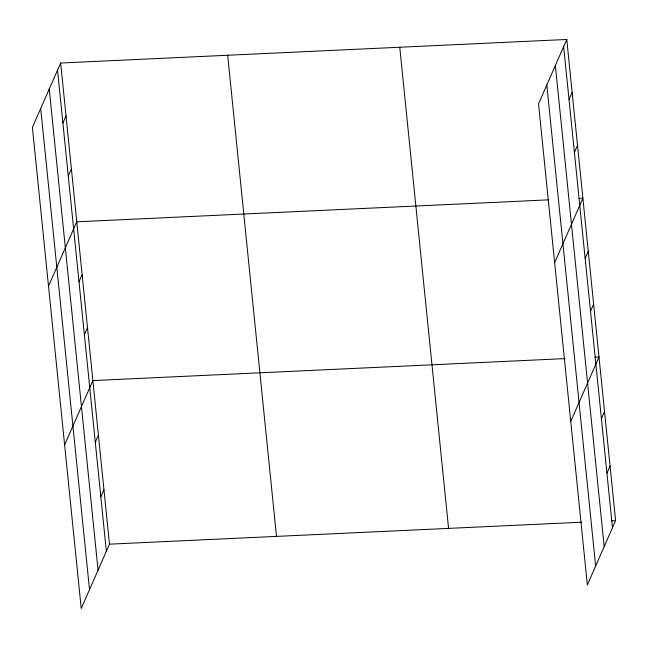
<?xml version="1.0" encoding="UTF-8"?>
<svg xmlns="http://www.w3.org/2000/svg" width="648" height="648" viewBox="0 0 648 648"><rect width="100%" height="100%" fill="white"/><g stroke="black" fill="none" stroke-linecap="round" stroke-linejoin="round"><path stroke-width="0.97" d="M60.653 63.026L32.4 127.381L81.227 608.529L109.472 544.166L60.653 63.026L566.773 39.471L615.6 520.619L587.347 584.974L538.529 103.834L566.773 39.471M62.897 123.063L66.023 115.952M68.267 175.989L71.393 168.877M48.511 286.157L76.764 221.802L548.095 199.868M79.007 281.839L82.134 274.728M84.378 334.765L87.504 327.653M64.622 444.933L92.875 380.579L565.202 358.603M95.288 442.228L98.407 435.108M100.821 496.757L103.939 489.637M569.025 99.517L572.144 92.397M574.395 152.442L577.514 145.33M554.639 262.61L582.884 198.256L578.915 198.434M585.136 258.293L588.263 251.181M590.506 311.218L593.633 304.106M570.75 421.386L599.003 357.032L595.026 357.218M601.409 418.673L604.535 411.561M606.941 473.202L610.068 466.09M109.472 544.166L581.799 522.191M611.623 520.806L615.6 520.619M563.655 46.591L612.473 527.739M555.36 65.48L604.187 546.629M546.815 84.945L595.642 566.085M399.751 47.247L448.578 528.387M227.675 55.25L276.494 536.398M57.526 70.138L106.353 551.286M49.232 89.027L98.059 570.175M40.694 108.491L89.513 589.64"/></g></svg>
